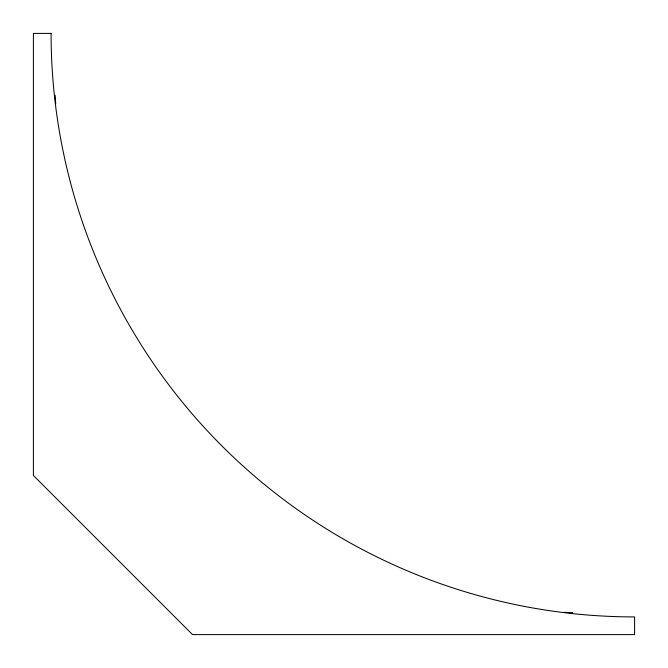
<?xml version="1.0" encoding="UTF-8"?>
<svg xmlns="http://www.w3.org/2000/svg" width="668" height="668" viewBox="0 0 668 668"><rect width="100%" height="100%" fill="white"/><g stroke="black" fill="none" stroke-linecap="round" stroke-linejoin="round"><path stroke-width="1" d="M572.117 612.823L572.71 612.865L563.867 612.28M55.135 95.29L55.72 104.133M51.085 33.4L33.4 33.4L33.4 475.457L192.543 634.6L634.6 634.6L634.6 616.915A583.515 583.515 0 0 1 51.085 33.4"/></g></svg>
